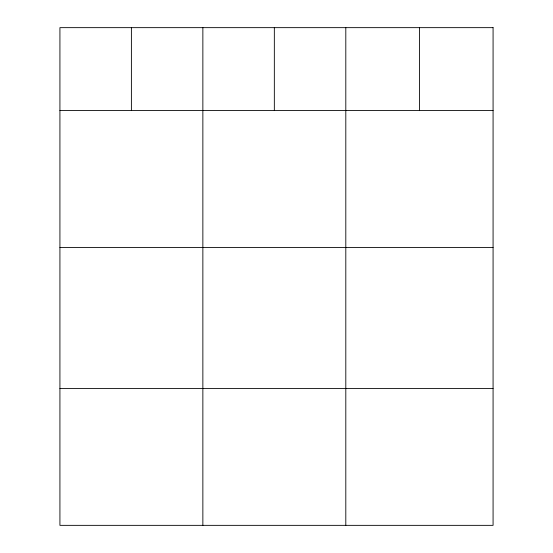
<?xml version="1.0" encoding="UTF-8"?>
<svg xmlns="http://www.w3.org/2000/svg" width="553" height="553" viewBox="0 0 553 553"><rect width="100%" height="100%" fill="white"/><g stroke="black" fill="none" stroke-linecap="round" stroke-linejoin="round"><path stroke-width="0.83" d="M59.924 110.572L493.076 110.572M59.924 247.447L493.076 247.447M59.924 388.476L493.076 388.476M419.444 27.65L419.444 110.572M345.805 27.65L345.805 525.35M274.336 27.65L274.336 110.572M202.861 27.65L202.861 525.35M131.393 27.65L131.393 110.572M493.076 27.65L59.924 27.65L59.924 525.35L493.076 525.35L493.076 27.65"/></g></svg>
